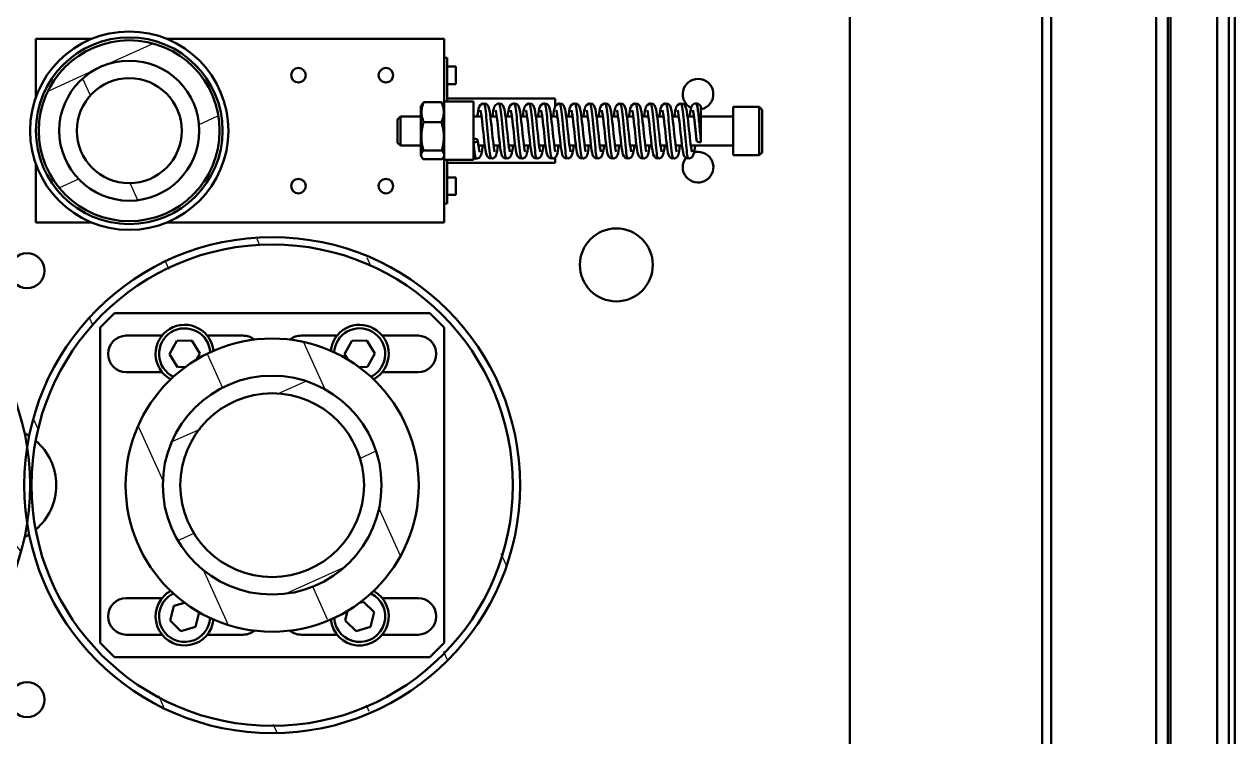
# Model space of a CAD drawing. Header units: millimetres. Extents: x 4915 to 15267, y 4787 to 10268.
# Drawn here: x 5861.5 to 6275.6, y 6804.7 to 7048.4 of the extents above; entities that cross this region are included whole.
import ezdxf

# ---------------------------------------------------------------- set-up
doc = ezdxf.new("R2010")
doc.units = ezdxf.units.MM
doc.layers.add('ハッチング', color=20, linetype='Continuous', lineweight=25)
doc.layers.add('外形線', color=7, linetype='Continuous', lineweight=50)
pattern_1 = [(114.348, (4647.53, 6298.67), (-28.8634, -13.06145), [])]
pattern_2 = [(24.348, (4647.53, 6298.67), (-13.06145, 28.8634), [])]

msp = doc.modelspace()

# ---------------------------------------------------------------- hatches: boundary and pattern name
at = {"layer": 'ハッチング'}
h = msp.add_hatch(dxfattribs=at)
h.set_pattern_fill('ANSI31', color=256, scale=253.44936, angle=-20.652, style=0)
h.set_pattern_definition(pattern_2)
h.paths.add_polyline_path([(5928.32, 7012.02), (5927.26, 7020.03), (5924.17, 7027.49), (5919.26, 7033.9), (5912.85, 7038.81), (5905.39, 7041.9), (5897.39, 7042.96), (5889.38, 7041.9), (5881.92, 7038.81), (5875.51, 7033.9), (5870.6, 7027.49), (5867.51, 7020.03), (5866.45, 7012.02), (5867.51, 7004.02), (5870.6, 6996.56), (5875.51, 6990.15), (5881.92, 6985.24), (5889.38, 6982.15), (5897.39, 6981.09), (5905.39, 6982.15), (5912.85, 6985.24), (5919.26, 6990.15), (5924.17, 6996.56), (5927.26, 7004.02)])
h.paths.add_polyline_path([(5897.39, 6988.08), (5891.19, 6988.89), (5885.41, 6991.28), (5880.45, 6995.09), (5876.65, 7000.05), (5874.25, 7005.83), (5873.44, 7012.02), (5874.25, 7018.22), (5876.65, 7024), (5880.45, 7028.96), (5885.41, 7032.76), (5891.19, 7035.16), (5897.39, 7035.97), (5903.58, 7035.16), (5909.36, 7032.76), (5914.32, 7028.96), (5918.13, 7024), (5920.52, 7018.22), (5921.33, 7012.02), (5920.52, 7005.83), (5918.13, 7000.05), (5914.32, 6995.09), (5909.36, 6991.28), (5903.58, 6988.89)], flags=0)
h = msp.add_hatch(dxfattribs=at)
h.set_pattern_fill('ANSI31', color=256, scale=253.44936, angle=69.348, style=0)
h.set_pattern_definition(pattern_1)
h.paths.add_polyline_path([(5921.33, 7012.02), (5920.52, 7018.22), (5918.13, 7024), (5914.32, 7028.96), (5909.36, 7032.76), (5903.58, 7035.16), (5897.39, 7035.97), (5891.19, 7035.16), (5885.41, 7032.76), (5880.45, 7028.96), (5876.65, 7024), (5874.25, 7018.22), (5873.44, 7012.02), (5874.25, 7005.83), (5876.65, 7000.05), (5880.45, 6995.09), (5885.41, 6991.28), (5891.19, 6988.89), (5897.39, 6988.08), (5903.58, 6988.89), (5909.36, 6991.28), (5914.32, 6995.09), (5918.13, 7000.05), (5920.52, 7005.83)])
h.paths.add_polyline_path([(5897.39, 7029.99), (5902.03, 7029.37), (5906.37, 7027.58), (5910.09, 7024.72), (5912.94, 7021.01), (5914.73, 7016.67), (5915.35, 7012.02), (5914.73, 7007.38), (5912.94, 7003.04), (5910.09, 6999.32), (5906.37, 6996.47), (5902.03, 6994.68), (5897.39, 6994.06), (5892.74, 6994.68), (5888.41, 6996.47), (5884.69, 6999.32), (5881.83, 7003.04), (5880.04, 7007.38), (5879.42, 7012.02), (5880.04, 7016.67), (5881.83, 7021.01), (5884.69, 7024.72), (5888.41, 7027.58), (5892.74, 7029.37)], flags=0)
h = msp.add_hatch(dxfattribs=at)
h.set_pattern_fill('ANSI31', color=256, scale=253.44936, angle=84.348, style=0)
h.set_pattern_definition([(129.348, (4647.53, 6298.67), (-24.49934, -20.0868), [])])
h.paths.add_polyline_path([(5861.06, 6870.74), (5863.46, 6890.29), (5861.29, 6909.86), (5854.66, 6928.41), (5843.93, 6944.92), (5829.69, 6958.52), (5812.69, 6968.47), (5793.86, 6974.22), (5774.21, 6975.48), (5754.79, 6972.18), (5736.67, 6964.48), (5720.8, 6952.82), (5708.05, 6937.81), (5699.11, 6920.26), (5694.46, 6901.12), (5694.35, 6881.43), (5698.77, 6862.24), (5707.51, 6844.59), (5720.08, 6829.43), (5735.81, 6817.58), (5753.84, 6809.68), (5773.22, 6806.14), (5792.88, 6807.17), (5811.78, 6812.71), (5828.89, 6822.46), (5843.3, 6835.89), (5854.21, 6852.28)])
h.paths.add_polyline_path([(5858.63, 6871.33), (5851.28, 6852.05), (5839.37, 6835.2), (5823.64, 6821.85), (5805.08, 6812.82), (5784.86, 6808.7), (5764.25, 6809.73), (5744.55, 6815.86), (5726.98, 6826.69), (5712.67, 6841.55), (5702.5, 6859.51), (5697.11, 6879.43), (5696.85, 6900.06), (5701.72, 6920.11), (5711.43, 6938.32), (5725.36, 6953.54), (5742.64, 6964.82), (5762.19, 6971.44), (5782.76, 6973), (5803.08, 6969.4), (5821.86, 6960.85), (5837.93, 6947.9), (5850.27, 6931.36), (5858.11, 6912.27), (5860.96, 6891.84)], flags=0)
h = msp.add_hatch(dxfattribs=at)
h.set_pattern_fill('ANSI31', color=256, scale=253.44936, angle=69.348, style=0)
h.set_pattern_definition(pattern_1)
h.paths.add_polyline_path([(5863.87, 6910.83), (5861.47, 6891.29), (5863.64, 6871.71), (5870.26, 6853.17), (5880.99, 6836.65), (5895.23, 6823.06), (5912.23, 6813.11), (5931.06, 6807.35), (5950.72, 6806.09), (5970.13, 6809.4), (5988.26, 6817.09), (6004.12, 6828.76), (6016.87, 6843.77), (6025.81, 6861.32), (6030.46, 6880.45), (6030.58, 6900.14), (6026.15, 6919.33), (6017.41, 6936.98), (6004.84, 6952.14), (5989.12, 6963.99), (5971.08, 6971.9), (5951.71, 6975.43), (5932.04, 6974.4), (5913.14, 6968.86), (5896.03, 6959.12), (5881.63, 6945.69), (5870.71, 6929.3)])
h.paths.add_polyline_path([(5866.29, 6910.24), (5873.64, 6929.52), (5885.55, 6946.37), (5901.29, 6959.73), (5919.84, 6968.75), (5940.06, 6972.88), (5960.67, 6971.84), (5980.38, 6965.72), (5997.94, 6954.89), (6012.26, 6940.02), (6022.43, 6922.07), (6027.81, 6902.15), (6028.08, 6881.52), (6023.2, 6861.47), (6013.49, 6843.26), (5999.56, 6828.04), (5982.28, 6816.76), (5962.74, 6810.13), (5942.16, 6808.57), (5921.84, 6812.18), (5903.06, 6820.73), (5886.99, 6833.68), (5874.65, 6850.21), (5866.81, 6869.3), (5863.96, 6889.74)], flags=0)
h = msp.add_hatch(dxfattribs=at)
h.set_pattern_fill('ANSI31', color=256, scale=253.44936, angle=69.348, style=0)
h.set_pattern_definition(pattern_1)
h.paths.add_polyline_path([(5897.56, 6902.64), (5896.15, 6889.63), (5898.16, 6876.69), (5903.45, 6864.72), (5911.66, 6854.52), (5922.22, 6846.8), (5934.43, 6842.07), (5947.44, 6840.66), (5960.38, 6842.67), (5972.35, 6847.96), (5982.55, 6856.17), (5990.27, 6866.74), (5995, 6878.94), (5996.41, 6891.96), (5994.4, 6904.89), (5989.11, 6916.86), (5980.9, 6927.06), (5970.33, 6934.79), (5958.13, 6939.51), (5945.11, 6940.92), (5932.18, 6938.91), (5920.21, 6933.62), (5910.01, 6925.41), (5902.28, 6914.85)])
h.paths.add_polyline_path([(5909.92, 6899.63), (5913.45, 6908.74), (5919.21, 6916.63), (5926.82, 6922.75), (5935.76, 6926.7), (5945.41, 6928.2), (5955.12, 6927.15), (5964.23, 6923.62), (5972.12, 6917.86), (5978.24, 6910.25), (5982.19, 6901.31), (5983.69, 6891.66), (5982.64, 6881.95), (5979.11, 6872.84), (5973.35, 6864.95), (5965.74, 6858.83), (5956.8, 6854.88), (5947.15, 6853.38), (5937.44, 6854.43), (5928.33, 6857.96), (5920.44, 6863.72), (5914.32, 6871.33), (5910.37, 6880.27), (5908.87, 6889.92)], flags=0)
h = msp.add_hatch(dxfattribs=at)
h.set_pattern_fill('ANSI31', color=256, scale=253.44936, angle=-20.652, style=0)
h.set_pattern_definition(pattern_2)
h.paths.add_polyline_path([(5946.28, 6928.21), (5936.59, 6926.93), (5927.57, 6923.19), (5919.82, 6917.25), (5913.87, 6909.5), (5910.13, 6900.47), (5908.86, 6890.79), (5910.13, 6881.1), (5913.87, 6872.08), (5919.82, 6864.33), (5927.57, 6858.38), (5936.59, 6854.64), (5946.28, 6853.37), (5955.96, 6854.64), (5964.99, 6858.38), (5972.74, 6864.33), (5978.68, 6872.08), (5982.42, 6881.1), (5983.7, 6890.79), (5982.42, 6900.47), (5978.68, 6909.5), (5972.74, 6917.25), (5964.99, 6923.19), (5955.96, 6926.93)])
h.paths.add_polyline_path([(5946.28, 6922.22), (5954.41, 6921.15), (5961.99, 6918.01), (5968.5, 6913.01), (5973.5, 6906.5), (5976.64, 6898.92), (5977.71, 6890.79), (5976.64, 6882.65), (5973.5, 6875.07), (5968.5, 6868.56), (5961.99, 6863.57), (5954.41, 6860.43), (5946.28, 6859.36), (5938.14, 6860.43), (5930.56, 6863.57), (5924.05, 6868.56), (5919.06, 6875.07), (5915.92, 6882.65), (5914.85, 6890.79), (5915.92, 6898.92), (5919.06, 6906.5), (5924.05, 6913.01), (5930.56, 6918.01), (5938.14, 6921.15)], flags=0)

# ---------------------------------------------------------------- linework, layer by layer
at = {"layer": '外形線'}
for p, q in [((6209.71, 6585.95), (6209.71, 7510.94)), ((6143.85, 7504.95), (6143.85, 6591.94)), ((6212.7, 7417.14), (6212.7, 6677.75)), ((6248.62, 7362.76), (6248.62, 6677.75)), ((6252.61, 7362.76), (6252.61, 6677.75)), ((6253.61, 7356.78), (6253.61, 6720.16)), ((6269.58, 7356.78), (6269.58, 6720.16)), ((6273.57, 6796.99), (6273.57, 7297.9)), ((6275.56, 7297.9), (6275.56, 6796.99)), ((5865.45, 7043.46), (5884.62, 7043.46)), ((5865.45, 7023.49), (5865.45, 7043.46)), ((5910.15, 7043.46), (6005.15, 7043.46)), ((6005.15, 7043.46), (6005.15, 7022)), ((6005.15, 7036.97), (6006.15, 7036.97)), ((6006.15, 7022), (6006.15, 7036.97)), ((6009.14, 7033.98), (6006.15, 7033.98)), ((6009.14, 7027.99), (6009.14, 7033.98)), ((6009.14, 7027.99), (6006.15, 7027.99)), ((5997.17, 7020.39), (5997.54, 7021.04)), ((5997.17, 7020.39), (5997.17, 7003.43)), ((6004.21, 7021.76), (5998.11, 7021.76)), ((6005.15, 7020.39), (6004.78, 7021.04)), ((6005.15, 7022), (6005.15, 7002.05)), ((6015.13, 7022), (6005.15, 7022)), ((6006.15, 7023), (6043.07, 7023)), ((6015.13, 7002.05), (6015.13, 7022)), ((6043.07, 7020.29), (6043.07, 7023)), ((6103.94, 7020.19), (6103.94, 7003.63)), ((6103.94, 7020.19), (6112.92, 7020.19)), ((6112.92, 7003.63), (6112.92, 7020.19)), ((6113.92, 7019.19), (6112.92, 7020.19)), ((6113.92, 7019.19), (6113.92, 7004.62)), ((5989.19, 7015.9), (5990.18, 7016.9)), ((5989.19, 7007.92), (5989.19, 7015.9)), ((5990.18, 7016.9), (5990.18, 7006.92)), ((5997.17, 7016.9), (5990.18, 7016.9)), ((6004.21, 7014.98), (5998.11, 7014.98)), ((6017.91, 7016.9), (6015.13, 7016.9)), ((6023.1, 7016.9), (6020.92, 7016.9)), ((6028.29, 7016.9), (6026.11, 7016.9)), ((6033.48, 7016.9), (6031.3, 7016.9)), ((6038.67, 7016.9), (6036.48, 7016.9)), ((6043.86, 7016.9), (6041.67, 7016.9)), ((6049.05, 7016.9), (6046.86, 7016.9)), ((6054.24, 7016.9), (6052.05, 7016.9)), ((6059.42, 7016.9), (6057.24, 7016.9)), ((6064.61, 7016.9), (6062.43, 7016.9)), ((6069.8, 7016.9), (6067.62, 7016.9)), ((6074.99, 7016.9), (6072.81, 7016.9)), ((6080.18, 7016.9), (6077.99, 7016.9)), ((6085.37, 7016.9), (6083.18, 7016.9)), ((6090.56, 7016.9), (6088.37, 7016.9)), ((6103.94, 7016.9), (6092.96, 7016.9)), ((5989.19, 7007.92), (5990.18, 7006.92)), ((5997.17, 7006.92), (5990.18, 7006.92)), ((6019.03, 7006.92), (6016.84, 7006.92)), ((6024.22, 7006.92), (6022.03, 7006.92)), ((6029.41, 7006.92), (6027.22, 7006.92)), ((6034.6, 7006.92), (6032.41, 7006.92)), ((6039.78, 7006.92), (6037.6, 7006.92)), ((6044.97, 7006.92), (6042.79, 7006.92)), ((6050.16, 7006.92), (6047.98, 7006.92)), ((6055.35, 7006.92), (6053.17, 7006.92)), ((6060.54, 7006.92), (6058.35, 7006.92)), ((6065.73, 7006.92), (6063.54, 7006.92)), ((6070.92, 7006.92), (6068.73, 7006.92)), ((6076.11, 7006.92), (6073.92, 7006.92)), ((6081.29, 7006.92), (6079.11, 7006.92)), ((6086.48, 7006.92), (6084.3, 7006.92)), ((6103.94, 7006.92), (6089.49, 7006.92)), ((5997.17, 7003.43), (5997.45, 7002.94)), ((6004.29, 7005.25), (5998.03, 7005.25)), ((6005.15, 7003.43), (6004.87, 7002.94)), ((6043.07, 7001.05), (6043.07, 7002.82)), ((6103.94, 7003.63), (6112.92, 7003.63)), ((6113.92, 7004.62), (6112.92, 7003.63)), ((5865.45, 6980.59), (5865.45, 7000.56)), ((6004.37, 7002.29), (5997.95, 7002.29)), ((6015.13, 7002.05), (6005.15, 7002.05)), ((6005.15, 7002.05), (6005.15, 6980.59)), ((6006.15, 6987.08), (6006.15, 7002.05)), ((6043.07, 7001.05), (6006.15, 7001.05)), ((6006.15, 6996.06), (6009.14, 6996.06)), ((6009.14, 6996.06), (6009.14, 6990.07)), ((6006.15, 6990.07), (6009.14, 6990.07)), ((6005.15, 6987.08), (6006.15, 6987.08)), ((5884.62, 6980.59), (5865.45, 6980.59)), ((6005.15, 6980.59), (5910.15, 6980.59)), ((5887.41, 6944.67), (5892.4, 6949.66)), ((5892.4, 6949.66), (6000.16, 6949.66)), ((6000.16, 6949.66), (6005.15, 6944.67)), ((5887.41, 6836.91), (5887.41, 6944.67)), ((6005.15, 6944.67), (6005.15, 6836.91)), ((5896.39, 6941.93), (5908.61, 6941.93)), ((5924.08, 6941.93), (5936.3, 6941.93)), ((5956.26, 6941.93), (5968.48, 6941.93)), ((5983.95, 6941.93), (5996.17, 6941.93)), ((5911.16, 6935.59), (5913.66, 6940.13)), ((5913.66, 6940.13), (5918.84, 6940.24)), ((5918.84, 6940.24), (5921.53, 6935.8)), ((5971.03, 6935.59), (5973.53, 6940.13)), ((5973.53, 6940.13), (5978.71, 6940.24)), ((5978.71, 6940.24), (5981.4, 6935.8)), ((5913.85, 6931.15), (5911.16, 6935.59)), ((5921.53, 6935.8), (5920.39, 6933.73)), ((5972.14, 6933.75), (5971.03, 6935.59)), ((5981.4, 6935.8), (5978.9, 6931.26)), ((5908.61, 6929.46), (5896.39, 6929.46)), ((5916.6, 6931.21), (5913.85, 6931.15)), ((5978.9, 6931.26), (5975.97, 6931.2)), ((5996.17, 6929.46), (5983.95, 6929.46)), ((5896.39, 6852.12), (5908.61, 6852.12)), ((5911.36, 6844.46), (5912.61, 6849.49)), ((5912.61, 6849.49), (5916.35, 6850.56)), ((5976.2, 6850.56), (5977.47, 6850.92)), ((5977.47, 6850.92), (5981.2, 6847.32)), ((5983.95, 6852.12), (5996.17, 6852.12)), ((5921.32, 6847.3), (5920.08, 6842.29)), ((5971.23, 6844.46), (5972.06, 6847.78)), ((5981.2, 6847.32), (5979.95, 6842.29)), ((5915.09, 6840.86), (5911.36, 6844.46)), ((5920.08, 6842.29), (5915.09, 6840.86)), ((5974.96, 6840.86), (5971.23, 6844.46)), ((5979.95, 6842.29), (5974.96, 6840.86)), ((5892.4, 6831.92), (5887.41, 6836.91)), ((5908.61, 6839.65), (5896.39, 6839.65)), ((5936.3, 6839.65), (5924.08, 6839.65)), ((5968.48, 6839.65), (5956.26, 6839.65)), ((5996.17, 6839.65), (5983.95, 6839.65)), ((6005.15, 6836.91), (6000.16, 6831.92)), ((6000.16, 6831.92), (5892.4, 6831.92))]:
    msp.add_line(p, q, dxfattribs=at).dxf.unprotected_set("ltscale", 0)
for points in [[(5998.11, 7021.76), (5997.98, 7021.44), (5997.87, 7021.13), (5997.77, 7020.83), (5997.68, 7020.54), (5997.6, 7020.25), (5997.53, 7019.97), (5997.48, 7019.7), (5997.43, 7019.43), (5997.4, 7019.16), (5997.37, 7018.89), (5997.36, 7018.63), (5997.35, 7018.37), (5997.36, 7018.11), (5997.37, 7017.84), (5997.4, 7017.58), (5997.43, 7017.31), (5997.48, 7017.04), (5997.53, 7016.76), (5997.6, 7016.48), (5997.68, 7016.2), (5997.77, 7015.91), (5997.87, 7015.61), (5997.98, 7015.3), (5998.11, 7014.98)], [(5997.54, 7021.04), (5997.56, 7021.07), (5997.58, 7021.09), (5997.59, 7021.12), (5997.61, 7021.15), (5997.63, 7021.18), (5997.65, 7021.21), (5997.67, 7021.24), (5997.69, 7021.27), (5997.71, 7021.29), (5997.73, 7021.32), (5997.76, 7021.35), (5997.78, 7021.38), (5997.8, 7021.41), (5997.83, 7021.44), (5997.85, 7021.47), (5997.88, 7021.5), (5997.91, 7021.53), (5997.93, 7021.57), (5997.96, 7021.6), (5997.99, 7021.63), (5998.02, 7021.66), (5998.05, 7021.69), (5998.08, 7021.72), (5998.11, 7021.76)], [(6004.21, 7014.98), (6004.34, 7015.3), (6004.45, 7015.61), (6004.55, 7015.91), (6004.64, 7016.2), (6004.72, 7016.48), (6004.79, 7016.76), (6004.84, 7017.04), (6004.89, 7017.31), (6004.92, 7017.58), (6004.95, 7017.84), (6004.96, 7018.11), (6004.97, 7018.37), (6004.96, 7018.63), (6004.95, 7018.89), (6004.92, 7019.16), (6004.89, 7019.43), (6004.84, 7019.7), (6004.79, 7019.97), (6004.72, 7020.25), (6004.64, 7020.54), (6004.55, 7020.83), (6004.45, 7021.13), (6004.34, 7021.44), (6004.21, 7021.76)], [(6004.21, 7021.76), (6004.24, 7021.72), (6004.27, 7021.69), (6004.3, 7021.66), (6004.33, 7021.63), (6004.36, 7021.6), (6004.39, 7021.57), (6004.41, 7021.53), (6004.44, 7021.5), (6004.47, 7021.47), (6004.49, 7021.44), (6004.52, 7021.41), (6004.54, 7021.38), (6004.56, 7021.35), (6004.59, 7021.32), (6004.61, 7021.29), (6004.63, 7021.27), (6004.65, 7021.24), (6004.67, 7021.21), (6004.69, 7021.18), (6004.71, 7021.15), (6004.73, 7021.12), (6004.74, 7021.09), (6004.76, 7021.07), (6004.78, 7021.04)], [(6016.44, 7016.9), (6016.58, 7017.92), (6016.72, 7018.8), (6016.88, 7019.53), (6017.07, 7020.15), (6017.43, 7020.79), (6018.34, 7021.35), (6019.49, 7021.16), (6020.13, 7020.49), (6020.38, 7019.88), (6020.55, 7019.22), (6020.7, 7018.42), (6020.84, 7017.47), (6020.98, 7016.39), (6021.12, 7015.18), (6021.26, 7013.89), (6021.4, 7012.55), (6021.54, 7011.19), (6021.69, 7009.86), (6021.83, 7008.6), (6021.97, 7007.43), (6022.1, 7006.42), (6022.24, 7005.59), (6022.36, 7005), (6022.44, 7004.75)], [(6023.51, 7006.92), (6023.37, 7005.89), (6023.22, 7005.01), (6023.07, 7004.29), (6022.88, 7003.67), (6022.51, 7003.02), (6021.6, 7002.46), (6020.46, 7002.65), (6019.82, 7003.33), (6019.57, 7003.94), (6019.4, 7004.59), (6019.25, 7005.39), (6019.11, 7006.33), (6018.97, 7007.42), (6018.83, 7008.62), (6018.68, 7009.92), (6018.54, 7011.26), (6018.4, 7012.61), (6018.26, 7013.94), (6018.12, 7015.21), (6017.98, 7016.37), (6017.84, 7017.39), (6017.71, 7018.22), (6017.58, 7018.82), (6017.51, 7019.06)], [(6021.27, 7002.43), (6021.16, 7002.51), (6021.05, 7002.75), (6020.95, 7003.15), (6020.84, 7003.7), (6020.73, 7004.39), (6020.62, 7005.21), (6020.51, 7006.14), (6020.41, 7007.17), (6020.3, 7008.28), (6020.19, 7009.45), (6020.08, 7010.67), (6019.97, 7011.91), (6019.87, 7013.14), (6019.76, 7014.36), (6019.65, 7015.53), (6019.54, 7016.65), (6019.43, 7017.68), (6019.33, 7018.61), (6019.22, 7019.43), (6019.11, 7020.12), (6019, 7020.66), (6018.89, 7021.06), (6018.78, 7021.3), (6018.68, 7021.39)], [(6021.62, 7016.9), (6021.77, 7017.92), (6021.91, 7018.8), (6022.07, 7019.53), (6022.25, 7020.15), (6022.62, 7020.79), (6023.53, 7021.35), (6024.68, 7021.16), (6025.31, 7020.49), (6025.57, 7019.88), (6025.74, 7019.22), (6025.89, 7018.42), (6026.03, 7017.48), (6026.17, 7016.39), (6026.31, 7015.18), (6026.45, 7013.89), (6026.59, 7012.55), (6026.73, 7011.19), (6026.87, 7009.86), (6027.01, 7008.6), (6027.15, 7007.44), (6027.29, 7006.42), (6027.43, 7005.59), (6027.55, 7005), (6027.63, 7004.75)], [(6028.7, 7006.92), (6028.56, 7005.89), (6028.41, 7005.01), (6028.26, 7004.29), (6028.07, 7003.67), (6027.7, 7003.02), (6026.79, 7002.46), (6025.64, 7002.65), (6025.01, 7003.33), (6024.76, 7003.94), (6024.59, 7004.59), (6024.44, 7005.39), (6024.3, 7006.33), (6024.16, 7007.42), (6024.01, 7008.62), (6023.87, 7009.92), (6023.73, 7011.26), (6023.59, 7012.61), (6023.45, 7013.94), (6023.31, 7015.21), (6023.17, 7016.37), (6023.03, 7017.39), (6022.9, 7018.22), (6022.77, 7018.82), (6022.7, 7019.06)], [(6026.46, 7002.43), (6026.35, 7002.51), (6026.24, 7002.75), (6026.14, 7003.15), (6026.03, 7003.7), (6025.92, 7004.39), (6025.81, 7005.21), (6025.7, 7006.14), (6025.59, 7007.17), (6025.49, 7008.28), (6025.38, 7009.45), (6025.27, 7010.67), (6025.16, 7011.91), (6025.05, 7013.14), (6024.95, 7014.36), (6024.84, 7015.53), (6024.73, 7016.65), (6024.62, 7017.68), (6024.51, 7018.61), (6024.41, 7019.43), (6024.3, 7020.11), (6024.19, 7020.66), (6024.08, 7021.06), (6023.97, 7021.3), (6023.87, 7021.38)], [(6026.81, 7016.9), (6026.95, 7017.92), (6027.1, 7018.8), (6027.25, 7019.52), (6027.44, 7020.14), (6027.81, 7020.79), (6028.72, 7021.35), (6029.87, 7021.16), (6030.5, 7020.49), (6030.76, 7019.88), (6030.92, 7019.22), (6031.07, 7018.43), (6031.22, 7017.49), (6031.36, 7016.4), (6031.5, 7015.19), (6031.64, 7013.9), (6031.78, 7012.56), (6031.92, 7011.2), (6032.06, 7009.87), (6032.2, 7008.6), (6032.34, 7007.44), (6032.48, 7006.43), (6032.62, 7005.59), (6032.74, 7005), (6032.81, 7004.75)], [(6033.89, 7006.92), (6033.75, 7005.89), (6033.6, 7005.01), (6033.45, 7004.29), (6033.26, 7003.67), (6032.89, 7003.02), (6031.98, 7002.46), (6030.83, 7002.65), (6030.2, 7003.33), (6029.94, 7003.94), (6029.78, 7004.59), (6029.63, 7005.39), (6029.49, 7006.33), (6029.34, 7007.42), (6029.2, 7008.62), (6029.06, 7009.92), (6028.92, 7011.26), (6028.78, 7012.61), (6028.64, 7013.94), (6028.5, 7015.21), (6028.36, 7016.37), (6028.22, 7017.39), (6028.09, 7018.22), (6027.96, 7018.82), (6027.89, 7019.06)], [(6031.65, 7002.43), (6031.54, 7002.51), (6031.43, 7002.75), (6031.32, 7003.15), (6031.22, 7003.7), (6031.11, 7004.39), (6031, 7005.2), (6030.89, 7006.14), (6030.78, 7007.17), (6030.68, 7008.28), (6030.57, 7009.45), (6030.46, 7010.67), (6030.35, 7011.91), (6030.24, 7013.14), (6030.14, 7014.36), (6030.03, 7015.53), (6029.92, 7016.65), (6029.81, 7017.68), (6029.7, 7018.61), (6029.59, 7019.43), (6029.49, 7020.11), (6029.38, 7020.66), (6029.27, 7021.06), (6029.16, 7021.3), (6029.05, 7021.38)], [(6032, 7016.9), (6032.14, 7017.92), (6032.29, 7018.8), (6032.44, 7019.52), (6032.63, 7020.15), (6033, 7020.79), (6033.91, 7021.35), (6035.06, 7021.16), (6035.69, 7020.49), (6035.95, 7019.88), (6036.11, 7019.22), (6036.26, 7018.43), (6036.41, 7017.48), (6036.55, 7016.39), (6036.69, 7015.19), (6036.83, 7013.9), (6036.97, 7012.56), (6037.11, 7011.2), (6037.25, 7009.87), (6037.39, 7008.6), (6037.53, 7007.44), (6037.67, 7006.42), (6037.81, 7005.59), (6037.93, 7005), (6038, 7004.75)], [(6039.08, 7006.92), (6038.94, 7005.89), (6038.79, 7005.01), (6038.64, 7004.29), (6038.45, 7003.67), (6038.08, 7003.02), (6037.17, 7002.46), (6036.02, 7002.65), (6035.39, 7003.33), (6035.13, 7003.94), (6034.97, 7004.59), (6034.82, 7005.39), (6034.67, 7006.33), (6034.53, 7007.42), (6034.39, 7008.62), (6034.25, 7009.92), (6034.11, 7011.26), (6033.97, 7012.61), (6033.83, 7013.94), (6033.69, 7015.21), (6033.55, 7016.37), (6033.41, 7017.39), (6033.27, 7018.22), (6033.15, 7018.82), (6033.08, 7019.06)], [(6036.84, 7002.43), (6036.73, 7002.51), (6036.62, 7002.75), (6036.51, 7003.15), (6036.4, 7003.7), (6036.3, 7004.39), (6036.19, 7005.21), (6036.08, 7006.14), (6035.97, 7007.17), (6035.86, 7008.28), (6035.76, 7009.45), (6035.65, 7010.67), (6035.54, 7011.91), (6035.43, 7013.14), (6035.32, 7014.36), (6035.22, 7015.53), (6035.11, 7016.65), (6035, 7017.68), (6034.89, 7018.61), (6034.78, 7019.43), (6034.68, 7020.12), (6034.57, 7020.66), (6034.46, 7021.06), (6034.35, 7021.3), (6034.24, 7021.39)], [(6037.19, 7016.9), (6037.33, 7017.92), (6037.48, 7018.8), (6037.63, 7019.52), (6037.82, 7020.15), (6038.19, 7020.79), (6039.1, 7021.35), (6040.25, 7021.16), (6040.88, 7020.49), (6041.13, 7019.88), (6041.3, 7019.22), (6041.45, 7018.43), (6041.59, 7017.48), (6041.74, 7016.39), (6041.88, 7015.19), (6042.02, 7013.9), (6042.16, 7012.56), (6042.3, 7011.2), (6042.44, 7009.87), (6042.58, 7008.6), (6042.72, 7007.44), (6042.86, 7006.42), (6042.99, 7005.59), (6043.12, 7005), (6043.19, 7004.75)], [(6044.27, 7006.92), (6044.12, 7005.89), (6043.98, 7005.01), (6043.83, 7004.29), (6043.64, 7003.67), (6043.27, 7003.02), (6042.35, 7002.46), (6041.21, 7002.65), (6040.57, 7003.33), (6040.32, 7003.94), (6040.16, 7004.59), (6040.01, 7005.39), (6039.86, 7006.33), (6039.72, 7007.42), (6039.58, 7008.62), (6039.44, 7009.92), (6039.3, 7011.26), (6039.16, 7012.61), (6039.02, 7013.94), (6038.88, 7015.21), (6038.74, 7016.37), (6038.6, 7017.39), (6038.46, 7018.22), (6038.34, 7018.82), (6038.27, 7019.06)], [(6042.03, 7002.43), (6041.92, 7002.51), (6041.81, 7002.75), (6041.7, 7003.15), (6041.59, 7003.7), (6041.49, 7004.39), (6041.38, 7005.21), (6041.27, 7006.14), (6041.16, 7007.17), (6041.05, 7008.28), (6040.94, 7009.45), (6040.84, 7010.67), (6040.73, 7011.91), (6040.62, 7013.14), (6040.51, 7014.36), (6040.4, 7015.53), (6040.3, 7016.65), (6040.19, 7017.68), (6040.08, 7018.61), (6039.97, 7019.43), (6039.86, 7020.12), (6039.76, 7020.66), (6039.65, 7021.06), (6039.54, 7021.3), (6039.43, 7021.38)], [(6042.38, 7016.9), (6042.52, 7017.92), (6042.67, 7018.8), (6042.82, 7019.52), (6043.01, 7020.15), (6043.38, 7020.79), (6044.29, 7021.35), (6045.44, 7021.16), (6046.07, 7020.49), (6046.32, 7019.88), (6046.49, 7019.22), (6046.64, 7018.43), (6046.78, 7017.48), (6046.92, 7016.39), (6047.07, 7015.19), (6047.21, 7013.9), (6047.35, 7012.56), (6047.49, 7011.2), (6047.63, 7009.87), (6047.77, 7008.6), (6047.91, 7007.44), (6048.05, 7006.42), (6048.18, 7005.59), (6048.31, 7005), (6048.38, 7004.75)], [(6049.46, 7006.92), (6049.31, 7005.89), (6049.17, 7005.01), (6049.02, 7004.29), (6048.82, 7003.67), (6048.46, 7003.02), (6047.54, 7002.46), (6046.4, 7002.65), (6045.76, 7003.33), (6045.51, 7003.94), (6045.34, 7004.59), (6045.2, 7005.39), (6045.05, 7006.33), (6044.91, 7007.42), (6044.77, 7008.62), (6044.63, 7009.92), (6044.49, 7011.26), (6044.35, 7012.61), (6044.21, 7013.94), (6044.07, 7015.21), (6043.93, 7016.37), (6043.79, 7017.39), (6043.65, 7018.22), (6043.53, 7018.82), (6043.45, 7019.06)], [(6047.21, 7002.43), (6047.11, 7002.51), (6047, 7002.75), (6046.89, 7003.15), (6046.78, 7003.7), (6046.67, 7004.39), (6046.57, 7005.2), (6046.46, 7006.14), (6046.35, 7007.17), (6046.24, 7008.28), (6046.13, 7009.45), (6046.03, 7010.67), (6045.92, 7011.91), (6045.81, 7013.14), (6045.7, 7014.36), (6045.59, 7015.53), (6045.49, 7016.65), (6045.38, 7017.68), (6045.27, 7018.61), (6045.16, 7019.43), (6045.05, 7020.11), (6044.94, 7020.66), (6044.84, 7021.06), (6044.73, 7021.3), (6044.62, 7021.38)], [(6047.57, 7016.9), (6047.71, 7017.92), (6047.86, 7018.8), (6048.01, 7019.52), (6048.2, 7020.15), (6048.57, 7020.79), (6049.48, 7021.35), (6050.62, 7021.16), (6051.26, 7020.49), (6051.51, 7019.88), (6051.68, 7019.22), (6051.83, 7018.43), (6051.97, 7017.48), (6052.11, 7016.39), (6052.25, 7015.19), (6052.4, 7013.9), (6052.54, 7012.56), (6052.68, 7011.2), (6052.82, 7009.87), (6052.96, 7008.6), (6053.1, 7007.44), (6053.24, 7006.42), (6053.37, 7005.59), (6053.5, 7005), (6053.57, 7004.75)], [(6054.64, 7006.92), (6054.5, 7005.89), (6054.36, 7005.01), (6054.21, 7004.29), (6054.01, 7003.67), (6053.65, 7003.02), (6052.73, 7002.46), (6051.59, 7002.65), (6050.95, 7003.33), (6050.7, 7003.94), (6050.53, 7004.59), (6050.38, 7005.39), (6050.24, 7006.33), (6050.1, 7007.42), (6049.96, 7008.62), (6049.82, 7009.92), (6049.68, 7011.26), (6049.54, 7012.61), (6049.4, 7013.94), (6049.26, 7015.21), (6049.12, 7016.37), (6048.98, 7017.39), (6048.84, 7018.22), (6048.72, 7018.82), (6048.64, 7019.06)], [(6052.4, 7002.43), (6052.3, 7002.51), (6052.19, 7002.75), (6052.08, 7003.15), (6051.97, 7003.7), (6051.86, 7004.39), (6051.75, 7005.21), (6051.65, 7006.14), (6051.54, 7007.17), (6051.43, 7008.28), (6051.32, 7009.45), (6051.21, 7010.67), (6051.11, 7011.91), (6051, 7013.14), (6050.89, 7014.36), (6050.78, 7015.53), (6050.67, 7016.65), (6050.57, 7017.68), (6050.46, 7018.61), (6050.35, 7019.43), (6050.24, 7020.12), (6050.13, 7020.66), (6050.03, 7021.06), (6049.92, 7021.3), (6049.81, 7021.39)], [(6052.76, 7016.9), (6052.9, 7017.92), (6053.04, 7018.8), (6053.2, 7019.52), (6053.39, 7020.15), (6053.76, 7020.79), (6054.67, 7021.35), (6055.81, 7021.16), (6056.45, 7020.49), (6056.7, 7019.88), (6056.87, 7019.22), (6057.02, 7018.43), (6057.16, 7017.48), (6057.3, 7016.39), (6057.44, 7015.19), (6057.58, 7013.9), (6057.72, 7012.56), (6057.86, 7011.2), (6058.01, 7009.87), (6058.15, 7008.6), (6058.29, 7007.44), (6058.42, 7006.42), (6058.56, 7005.59), (6058.68, 7005), (6058.76, 7004.75)], [(6059.83, 7006.92), (6059.69, 7005.89), (6059.55, 7005.01), (6059.39, 7004.29), (6059.2, 7003.67), (6058.83, 7003.02), (6057.92, 7002.46), (6056.78, 7002.65), (6056.14, 7003.33), (6055.89, 7003.94), (6055.72, 7004.59), (6055.57, 7005.39), (6055.43, 7006.33), (6055.29, 7007.42), (6055.15, 7008.62), (6055.01, 7009.92), (6054.87, 7011.26), (6054.72, 7012.61), (6054.58, 7013.94), (6054.44, 7015.21), (6054.3, 7016.37), (6054.17, 7017.39), (6054.03, 7018.22), (6053.9, 7018.82), (6053.83, 7019.06)], [(6057.59, 7002.43), (6057.48, 7002.51), (6057.38, 7002.75), (6057.27, 7003.15), (6057.16, 7003.7), (6057.05, 7004.39), (6056.94, 7005.21), (6056.84, 7006.14), (6056.73, 7007.17), (6056.62, 7008.28), (6056.51, 7009.45), (6056.4, 7010.67), (6056.29, 7011.91), (6056.19, 7013.14), (6056.08, 7014.36), (6055.97, 7015.53), (6055.86, 7016.65), (6055.75, 7017.68), (6055.65, 7018.61), (6055.54, 7019.43), (6055.43, 7020.12), (6055.32, 7020.66), (6055.21, 7021.06), (6055.11, 7021.3), (6055, 7021.38)], [(6057.95, 7016.9), (6058.09, 7017.92), (6058.23, 7018.8), (6058.38, 7019.52), (6058.58, 7020.15), (6058.94, 7020.79), (6059.86, 7021.35), (6061, 7021.16), (6061.64, 7020.49), (6061.89, 7019.88), (6062.06, 7019.22), (6062.21, 7018.43), (6062.35, 7017.48), (6062.49, 7016.39), (6062.63, 7015.19), (6062.77, 7013.9), (6062.91, 7012.56), (6063.05, 7011.2), (6063.19, 7009.87), (6063.33, 7008.6), (6063.47, 7007.44), (6063.61, 7006.42), (6063.75, 7005.59), (6063.87, 7005), (6063.95, 7004.75)], [(6065.02, 7006.92), (6064.88, 7005.89), (6064.73, 7005.01), (6064.58, 7004.29), (6064.39, 7003.67), (6064.02, 7003.02), (6063.11, 7002.46), (6061.97, 7002.65), (6061.33, 7003.33), (6061.08, 7003.94), (6060.91, 7004.59), (6060.76, 7005.39), (6060.62, 7006.33), (6060.48, 7007.42), (6060.34, 7008.62), (6060.19, 7009.92), (6060.05, 7011.26), (6059.91, 7012.61), (6059.77, 7013.94), (6059.63, 7015.21), (6059.49, 7016.37), (6059.35, 7017.39), (6059.22, 7018.22), (6059.09, 7018.82), (6059.02, 7019.06)], [(6062.78, 7002.43), (6062.67, 7002.51), (6062.56, 7002.75), (6062.46, 7003.15), (6062.35, 7003.7), (6062.24, 7004.39), (6062.13, 7005.21), (6062.02, 7006.14), (6061.92, 7007.17), (6061.81, 7008.28), (6061.7, 7009.45), (6061.59, 7010.67), (6061.48, 7011.91), (6061.38, 7013.14), (6061.27, 7014.36), (6061.16, 7015.53), (6061.05, 7016.65), (6060.94, 7017.68), (6060.83, 7018.61), (6060.73, 7019.43), (6060.62, 7020.11), (6060.51, 7020.66), (6060.4, 7021.06), (6060.29, 7021.3), (6060.19, 7021.38)], [(6063.13, 7016.9), (6063.28, 7017.92), (6063.42, 7018.8), (6063.57, 7019.52), (6063.77, 7020.15), (6064.13, 7020.79), (6065.05, 7021.35), (6066.19, 7021.16), (6066.83, 7020.49), (6067.08, 7019.88), (6067.24, 7019.22), (6067.39, 7018.43), (6067.54, 7017.48), (6067.68, 7016.39), (6067.82, 7015.19), (6067.96, 7013.9), (6068.1, 7012.56), (6068.24, 7011.2), (6068.38, 7009.87), (6068.52, 7008.6), (6068.66, 7007.44), (6068.8, 7006.42), (6068.94, 7005.59), (6069.06, 7005), (6069.14, 7004.75)], [(6070.21, 7006.92), (6070.07, 7005.89), (6069.92, 7005.01), (6069.77, 7004.29), (6069.58, 7003.67), (6069.21, 7003.02), (6068.3, 7002.46), (6067.15, 7002.65), (6066.52, 7003.33), (6066.27, 7003.94), (6066.1, 7004.59), (6065.95, 7005.39), (6065.81, 7006.33), (6065.66, 7007.42), (6065.52, 7008.62), (6065.38, 7009.92), (6065.24, 7011.26), (6065.1, 7012.61), (6064.96, 7013.94), (6064.82, 7015.21), (6064.68, 7016.37), (6064.54, 7017.39), (6064.41, 7018.22), (6064.28, 7018.82), (6064.21, 7019.06)], [(6067.97, 7002.43), (6067.86, 7002.51), (6067.75, 7002.75), (6067.65, 7003.15), (6067.54, 7003.7), (6067.43, 7004.39), (6067.32, 7005.2), (6067.21, 7006.14), (6067.1, 7007.17), (6067, 7008.28), (6066.89, 7009.45), (6066.78, 7010.67), (6066.67, 7011.91), (6066.56, 7013.14), (6066.46, 7014.36), (6066.35, 7015.53), (6066.24, 7016.65), (6066.13, 7017.68), (6066.02, 7018.61), (6065.92, 7019.43), (6065.81, 7020.11), (6065.7, 7020.66), (6065.59, 7021.06), (6065.48, 7021.3), (6065.38, 7021.39)], [(6068.32, 7016.9), (6068.46, 7017.92), (6068.61, 7018.8), (6068.76, 7019.52), (6068.95, 7020.15), (6069.32, 7020.79), (6070.24, 7021.35), (6071.38, 7021.16), (6072.01, 7020.49), (6072.27, 7019.88), (6072.43, 7019.22), (6072.58, 7018.43), (6072.73, 7017.48), (6072.87, 7016.39), (6073.01, 7015.19), (6073.15, 7013.9), (6073.29, 7012.56), (6073.43, 7011.2), (6073.57, 7009.87), (6073.71, 7008.6), (6073.85, 7007.44), (6073.99, 7006.42), (6074.13, 7005.59), (6074.25, 7005), (6074.32, 7004.75)], [(6075.4, 7006.92), (6075.26, 7005.89), (6075.11, 7005.01), (6074.96, 7004.29), (6074.77, 7003.67), (6074.4, 7003.02), (6073.49, 7002.46), (6072.34, 7002.65), (6071.71, 7003.33), (6071.45, 7003.94), (6071.29, 7004.59), (6071.14, 7005.39), (6071, 7006.33), (6070.85, 7007.42), (6070.71, 7008.62), (6070.57, 7009.92), (6070.43, 7011.26), (6070.29, 7012.61), (6070.15, 7013.94), (6070.01, 7015.21), (6069.87, 7016.37), (6069.73, 7017.39), (6069.6, 7018.22), (6069.47, 7018.82), (6069.4, 7019.06)], [(6073.16, 7002.43), (6073.05, 7002.51), (6072.94, 7002.75), (6072.83, 7003.15), (6072.73, 7003.7), (6072.62, 7004.39), (6072.51, 7005.21), (6072.4, 7006.14), (6072.29, 7007.17), (6072.19, 7008.28), (6072.08, 7009.45), (6071.97, 7010.67), (6071.86, 7011.91), (6071.75, 7013.14), (6071.64, 7014.36), (6071.54, 7015.53), (6071.43, 7016.65), (6071.32, 7017.68), (6071.21, 7018.61), (6071.1, 7019.43), (6071, 7020.12), (6070.89, 7020.66), (6070.78, 7021.06), (6070.67, 7021.3), (6070.56, 7021.39)], [(6073.51, 7016.9), (6073.65, 7017.92), (6073.8, 7018.8), (6073.95, 7019.52), (6074.14, 7020.15), (6074.51, 7020.79), (6075.42, 7021.35), (6076.57, 7021.16), (6077.2, 7020.49), (6077.46, 7019.88), (6077.62, 7019.22), (6077.77, 7018.43), (6077.91, 7017.48), (6078.06, 7016.39), (6078.2, 7015.19), (6078.34, 7013.9), (6078.48, 7012.56), (6078.62, 7011.2), (6078.76, 7009.87), (6078.9, 7008.6), (6079.04, 7007.44), (6079.18, 7006.42), (6079.32, 7005.59), (6079.44, 7005), (6079.51, 7004.75)], [(6080.59, 7006.92), (6080.45, 7005.89), (6080.3, 7005.01), (6080.15, 7004.29), (6079.96, 7003.67), (6079.59, 7003.02), (6078.67, 7002.46), (6077.53, 7002.65), (6076.9, 7003.33), (6076.64, 7003.94), (6076.48, 7004.59), (6076.33, 7005.39), (6076.18, 7006.33), (6076.04, 7007.42), (6075.9, 7008.62), (6075.76, 7009.92), (6075.62, 7011.26), (6075.48, 7012.61), (6075.34, 7013.94), (6075.2, 7015.21), (6075.06, 7016.37), (6074.92, 7017.39), (6074.78, 7018.22), (6074.66, 7018.82), (6074.59, 7019.06)], [(6078.35, 7002.43), (6078.24, 7002.51), (6078.13, 7002.75), (6078.02, 7003.15), (6077.91, 7003.7), (6077.81, 7004.39), (6077.7, 7005.21), (6077.59, 7006.14), (6077.48, 7007.17), (6077.37, 7008.28), (6077.27, 7009.45), (6077.16, 7010.67), (6077.05, 7011.91), (6076.94, 7013.14), (6076.83, 7014.36), (6076.73, 7015.53), (6076.62, 7016.65), (6076.51, 7017.68), (6076.4, 7018.61), (6076.29, 7019.43), (6076.18, 7020.11), (6076.08, 7020.66), (6075.97, 7021.06), (6075.86, 7021.3), (6075.75, 7021.38)], [(6078.7, 7016.9), (6078.84, 7017.92), (6078.99, 7018.8), (6079.14, 7019.52), (6079.33, 7020.15), (6079.7, 7020.79), (6080.61, 7021.35), (6081.76, 7021.16), (6082.39, 7020.49), (6082.64, 7019.88), (6082.81, 7019.22), (6082.96, 7018.43), (6083.1, 7017.48), (6083.25, 7016.39), (6083.39, 7015.19), (6083.53, 7013.9), (6083.67, 7012.56), (6083.81, 7011.2), (6083.95, 7009.87), (6084.09, 7008.6), (6084.23, 7007.44), (6084.37, 7006.42), (6084.5, 7005.59), (6084.63, 7005), (6084.7, 7004.75)], [(6085.78, 7006.92), (6085.63, 7005.89), (6085.49, 7005.01), (6085.34, 7004.29), (6085.15, 7003.67), (6084.78, 7003.02), (6083.86, 7002.46), (6082.72, 7002.65), (6082.08, 7003.33), (6081.83, 7003.94), (6081.67, 7004.59), (6081.52, 7005.39), (6081.37, 7006.33), (6081.23, 7007.42), (6081.09, 7008.62), (6080.95, 7009.92), (6080.81, 7011.26), (6080.67, 7012.61), (6080.53, 7013.94), (6080.39, 7015.21), (6080.25, 7016.37), (6080.11, 7017.39), (6079.97, 7018.22), (6079.85, 7018.82), (6079.78, 7019.06)], [(6083.54, 7002.43), (6083.43, 7002.51), (6083.32, 7002.75), (6083.21, 7003.15), (6083.1, 7003.7), (6083, 7004.39), (6082.89, 7005.2), (6082.78, 7006.14), (6082.67, 7007.17), (6082.56, 7008.28), (6082.45, 7009.45), (6082.35, 7010.67), (6082.24, 7011.91), (6082.13, 7013.14), (6082.02, 7014.36), (6081.91, 7015.53), (6081.81, 7016.65), (6081.7, 7017.68), (6081.59, 7018.61), (6081.48, 7019.43), (6081.37, 7020.11), (6081.27, 7020.66), (6081.16, 7021.06), (6081.05, 7021.3), (6080.94, 7021.38)], [(6083.89, 7016.9), (6084.03, 7017.92), (6084.18, 7018.8), (6084.33, 7019.52), (6084.52, 7020.15), (6084.89, 7020.79), (6085.8, 7021.35), (6086.95, 7021.16), (6087.58, 7020.49), (6087.83, 7019.88), (6088, 7019.22), (6088.15, 7018.43), (6088.29, 7017.48), (6088.43, 7016.39), (6088.58, 7015.19), (6088.72, 7013.9), (6088.86, 7012.56), (6089, 7011.2), (6089.14, 7009.87), (6089.28, 7008.6), (6089.42, 7007.44), (6089.56, 7006.42), (6089.69, 7005.59), (6089.82, 7005), (6089.89, 7004.75)], [(6090.97, 7006.92), (6090.82, 7005.89), (6090.68, 7005.01), (6090.53, 7004.29), (6090.33, 7003.67), (6089.97, 7003.02), (6089.05, 7002.46), (6087.91, 7002.65), (6087.27, 7003.33), (6087.02, 7003.94), (6086.85, 7004.59), (6086.71, 7005.39), (6086.56, 7006.33), (6086.42, 7007.42), (6086.28, 7008.62), (6086.14, 7009.92), (6086, 7011.26), (6085.86, 7012.61), (6085.72, 7013.94), (6085.58, 7015.21), (6085.44, 7016.37), (6085.3, 7017.39), (6085.16, 7018.22), (6085.04, 7018.82), (6084.96, 7019.06)], [(6088.72, 7002.43), (6088.62, 7002.51), (6088.51, 7002.75), (6088.4, 7003.15), (6088.29, 7003.7), (6088.18, 7004.39), (6088.08, 7005.21), (6087.97, 7006.14), (6087.86, 7007.17), (6087.75, 7008.28), (6087.64, 7009.45), (6087.54, 7010.67), (6087.43, 7011.91), (6087.32, 7013.14), (6087.21, 7014.36), (6087.1, 7015.53), (6086.99, 7016.65), (6086.89, 7017.68), (6086.78, 7018.61), (6086.67, 7019.43), (6086.56, 7020.12), (6086.45, 7020.66), (6086.35, 7021.06), (6086.24, 7021.3), (6086.13, 7021.39)], [(6089.08, 7016.9), (6089.13, 7017.28), (6089.18, 7017.65), (6089.23, 7018), (6089.28, 7018.34), (6089.34, 7018.65), (6089.39, 7018.94), (6089.44, 7019.21), (6089.5, 7019.46), (6089.56, 7019.69), (6089.63, 7019.92), (6089.71, 7020.14), (6089.8, 7020.36), (6089.93, 7020.6), (6090.12, 7020.84), (6090.4, 7021.09), (6090.76, 7021.28), (6091.18, 7021.38), (6091.62, 7021.36), (6092.02, 7021.22), (6092.35, 7021), (6092.6, 7020.75), (6092.76, 7020.5), (6092.87, 7020.28), (6092.96, 7020.06)], [(6091.47, 7008.64), (6091.41, 7009.17), (6091.35, 7009.71), (6091.29, 7010.27), (6091.23, 7010.83), (6091.17, 7011.39), (6091.11, 7011.95), (6091.06, 7012.52), (6091, 7013.08), (6090.94, 7013.63), (6090.88, 7014.18), (6090.82, 7014.71), (6090.76, 7015.23), (6090.71, 7015.72), (6090.65, 7016.2), (6090.59, 7016.65), (6090.53, 7017.08), (6090.47, 7017.48), (6090.42, 7017.84), (6090.36, 7018.17), (6090.31, 7018.45), (6090.25, 7018.69), (6090.21, 7018.89), (6090.17, 7019.01), (6090.15, 7019.06)], [(6092.96, 7008.06), (6092.89, 7008.79), (6092.82, 7009.55), (6092.76, 7010.31), (6092.69, 7011.09), (6092.62, 7011.88), (6092.55, 7012.66), (6092.48, 7013.44), (6092.41, 7014.21), (6092.34, 7014.96), (6092.28, 7015.69), (6092.21, 7016.4), (6092.14, 7017.08), (6092.07, 7017.72), (6092, 7018.31), (6091.93, 7018.87), (6091.87, 7019.38), (6091.8, 7019.83), (6091.73, 7020.24), (6091.66, 7020.58), (6091.59, 7020.87), (6091.52, 7021.09), (6091.46, 7021.25), (6091.39, 7021.35), (6091.32, 7021.38)], [(6092.96, 7008.06), (6092.96, 7008.71), (6092.96, 7009.38), (6092.96, 7010.05), (6092.96, 7010.74), (6092.96, 7011.44), (6092.96, 7012.13), (6092.96, 7012.83), (6092.96, 7013.52), (6092.96, 7014.19), (6092.96, 7014.85), (6092.96, 7015.49), (6092.96, 7016.11), (6092.96, 7016.7), (6092.96, 7017.25), (6092.96, 7017.78), (6092.96, 7018.25), (6092.96, 7018.69), (6092.96, 7019.08), (6092.96, 7019.4), (6092.96, 7019.65), (6092.96, 7019.84), (6092.96, 7019.96), (6092.96, 7020.04), (6092.96, 7020.06)], [(5998.11, 7014.98), (5997.98, 7014.52), (5997.86, 7014.07), (5997.75, 7013.63), (5997.66, 7013.21), (5997.58, 7012.8), (5997.51, 7012.4), (5997.45, 7012), (5997.4, 7011.61), (5997.36, 7011.23), (5997.33, 7010.84), (5997.32, 7010.47), (5997.31, 7010.09), (5997.31, 7009.71), (5997.32, 7009.33), (5997.34, 7008.95), (5997.38, 7008.57), (5997.42, 7008.19), (5997.47, 7007.79), (5997.53, 7007.39), (5997.61, 7006.99), (5997.7, 7006.57), (5997.8, 7006.14), (5997.91, 7005.7), (5998.03, 7005.25)], [(6004.29, 7005.25), (6004.41, 7005.7), (6004.52, 7006.14), (6004.62, 7006.57), (6004.71, 7006.99), (6004.79, 7007.39), (6004.85, 7007.79), (6004.9, 7008.19), (6004.94, 7008.57), (6004.98, 7008.95), (6005, 7009.33), (6005.01, 7009.71), (6005.01, 7010.09), (6005, 7010.47), (6004.99, 7010.84), (6004.96, 7011.23), (6004.92, 7011.61), (6004.87, 7012), (6004.81, 7012.4), (6004.74, 7012.8), (6004.66, 7013.21), (6004.57, 7013.63), (6004.46, 7014.07), (6004.34, 7014.52), (6004.21, 7014.98)], [(6016.08, 7002.43), (6016.04, 7002.44), (6016, 7002.47), (6015.96, 7002.53), (6015.92, 7002.6), (6015.88, 7002.7), (6015.84, 7002.82), (6015.8, 7002.96), (6015.76, 7003.12), (6015.73, 7003.3), (6015.69, 7003.5), (6015.65, 7003.72), (6015.61, 7003.96), (6015.57, 7004.22), (6015.53, 7004.49), (6015.49, 7004.79), (6015.45, 7005.1), (6015.41, 7005.42), (6015.37, 7005.76), (6015.33, 7006.11), (6015.29, 7006.48), (6015.25, 7006.86), (6015.21, 7007.25), (6015.17, 7007.65), (6015.13, 7008.07)], [(6018.32, 7006.92), (6018.28, 7006.6), (6018.24, 7006.29), (6018.2, 7005.99), (6018.15, 7005.71), (6018.11, 7005.44), (6018.07, 7005.19), (6018.02, 7004.95), (6017.98, 7004.72), (6017.94, 7004.51), (6017.89, 7004.3), (6017.84, 7004.11), (6017.78, 7003.92), (6017.72, 7003.74), (6017.65, 7003.56), (6017.56, 7003.38), (6017.45, 7003.18), (6017.28, 7002.98), (6017.06, 7002.77), (6016.79, 7002.59), (6016.46, 7002.47), (6016.1, 7002.43), (6015.75, 7002.46), (6015.41, 7002.58), (6015.13, 7002.75)], [(6016.62, 7008.7), (6016.65, 7008.44), (6016.68, 7008.19), (6016.71, 7007.94), (6016.74, 7007.7), (6016.77, 7007.46), (6016.8, 7007.23), (6016.83, 7007.01), (6016.86, 7006.8), (6016.89, 7006.59), (6016.92, 7006.39), (6016.95, 7006.2), (6016.98, 7006.01), (6017.01, 7005.84), (6017.04, 7005.68), (6017.06, 7005.52), (6017.09, 7005.38), (6017.12, 7005.25), (6017.14, 7005.13), (6017.17, 7005.03), (6017.19, 7004.93), (6017.21, 7004.86), (6017.23, 7004.8), (6017.24, 7004.76), (6017.25, 7004.75)], [(5998.03, 7005.25), (5997.9, 7005.11), (5997.77, 7004.97), (5997.67, 7004.84), (5997.57, 7004.71), (5997.49, 7004.58), (5997.42, 7004.46), (5997.36, 7004.34), (5997.31, 7004.22), (5997.27, 7004.11), (5997.24, 7003.99), (5997.22, 7003.88), (5997.22, 7003.76), (5997.22, 7003.65), (5997.23, 7003.53), (5997.25, 7003.42), (5997.28, 7003.3), (5997.33, 7003.19), (5997.38, 7003.07), (5997.45, 7002.95), (5997.52, 7002.82), (5997.61, 7002.7), (5997.71, 7002.57), (5997.82, 7002.43), (5997.95, 7002.29)], [(6004.37, 7002.29), (6004.5, 7002.43), (6004.61, 7002.57), (6004.71, 7002.7), (6004.8, 7002.82), (6004.87, 7002.95), (6004.94, 7003.07), (6004.99, 7003.19), (6005.04, 7003.3), (6005.07, 7003.42), (6005.09, 7003.53), (6005.1, 7003.65), (6005.1, 7003.76), (6005.1, 7003.88), (6005.08, 7003.99), (6005.05, 7004.11), (6005.01, 7004.22), (6004.96, 7004.34), (6004.9, 7004.46), (6004.83, 7004.58), (6004.75, 7004.71), (6004.65, 7004.84), (6004.55, 7004.97), (6004.42, 7005.11), (6004.29, 7005.25)]]:
    msp.add_lwpolyline(points, dxfattribs=at).dxf.unprotected_set("ltscale", 0)
for centre, radius in [((5897.39, 7012.02), 33.93), ((5897.39, 7012.02), 31.93), ((5897.39, 7012.02), 30.93), ((5897.39, 7012.02), 23.95), ((5897.39, 7012.02), 23.95), ((5955.26, 7030.98), 2.49), ((5985.19, 7030.98), 2.49), ((5897.39, 7012.02), 17.96), ((5955.26, 6993.07), 2.49), ((5985.19, 6993.07), 2.49), ((6064.02, 6966.12), 12.47), ((5778.64, 6890.79), 84.82), ((5946.28, 6890.79), 84.82), ((5862.46, 6964.13), 5.99), ((5946.28, 6890.79), 82.32), ((5946.28, 6890.79), 50.14), ((5946.28, 6890.79), 37.42), ((5946.28, 6890.79), 37.42), ((5946.28, 6890.79), 31.43), ((5862.46, 6817.45), 5.99)]:
    msp.add_circle(centre, radius, dxfattribs=at).dxf.unprotected_set("ltscale", 0)
for centre, radius, start, end in [((6091.96, 7024.5), 5.24, 90, 243.167), ((6091.96, 7024.5), 5.24, 280.9806, 90), ((6091.96, 6999.55), 5.24, 142.6673, 90), ((6091.96, 6999.55), 5.24, 90, 105.084), ((5916.34, 6935.69), 9.94, 61.1951, 241.2908), ((5976.21, 6935.69), 9.94, 61.1951, 173.9107), ((5896.39, 6935.69), 6.24, 90, 270), ((5916.34, 6935.69), 8.74, 61.1951, 243.8932), ((5916.34, 6935.69), 8.74, 3.487, 61.1951), ((5916.34, 6935.69), 9.94, 6.0893, 61.1951), ((5936.3, 6935.69), 6.24, 51.3208, 90), ((5956.26, 6935.69), 6.24, 90, 128.6792), ((5976.21, 6935.69), 8.74, 61.1951, 176.513), ((5976.21, 6935.69), 8.74, 296.1068, 61.1951), ((5976.21, 6935.69), 9.94, 298.7092, 61.1951), ((5996.17, 6935.69), 6.24, 270, 90), ((5852.48, 6890.79), 19.96, 57.6687, 62.8895), ((5852.48, 6890.79), 19.96, 310.2582, 49.7453), ((5852.48, 6890.79), 19.96, 297.115, 302.3348), ((5916.34, 6845.89), 9.94, 118.7092, 136.0331), ((5916.34, 6845.89), 8.74, 116.1068, 136.0331), ((5976.21, 6845.89), 9.94, 186.0893, 61.2908), ((5976.21, 6845.89), 8.74, 183.487, 63.8932), ((5896.39, 6845.89), 6.24, 90, 270), ((5916.34, 6845.89), 9.94, 136.0331, 353.9107), ((5916.34, 6845.89), 8.74, 136.0331, 356.513), ((5996.17, 6845.89), 6.24, 270, 90), ((5936.3, 6845.89), 6.24, 270, 308.6792), ((5956.26, 6845.89), 6.24, 231.3208, 270)]:
    msp.add_arc(centre, radius, start, end, dxfattribs=at).dxf.unprotected_set("ltscale", 0)
for centre, major_axis, start_param, end_param in [((6015.13, 7008.67), (1.5, 0), 4.712389, 7.853982), ((6092.96, 7008.67), (-1.5, 0), 0.045454, 1.570796)]:
    msp.add_ellipse(centre, major_axis=major_axis, ratio=0.405365, start_param=start_param, end_param=end_param, dxfattribs=at).dxf.unprotected_set("ltscale", 0)

doc.saveas('drawing.dxf')
